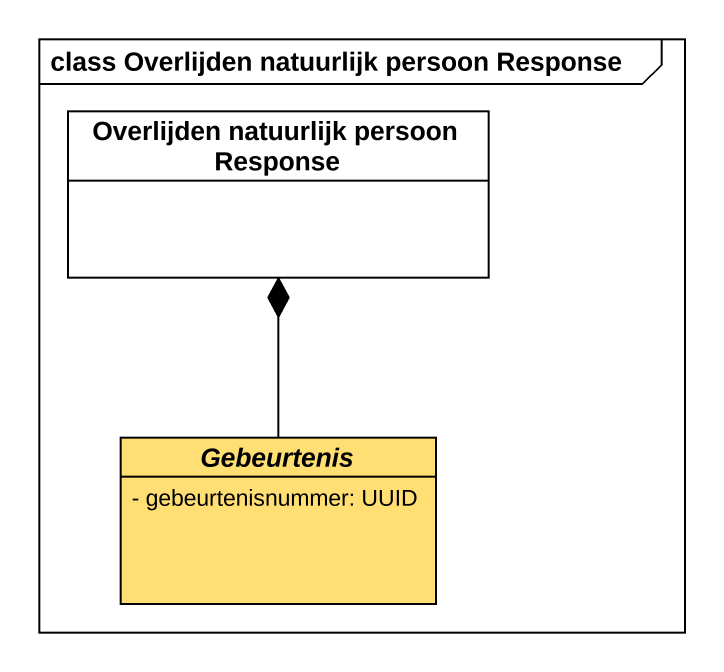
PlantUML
@startuml
mainframe class Overlijden natuurlijk persoon Response
hide circle
hide empty members
skinparam classAttributeIconSize 0
class "Overlijden natuurlijk persoon Response" as Overlijden_natuurlijk
abstract class Gebeurtenis #FFDE73 {
  - gebeurtenisnummer: UUID
}
Gebeurtenis -up-* Overlijden_natuurlijk
@enduml
